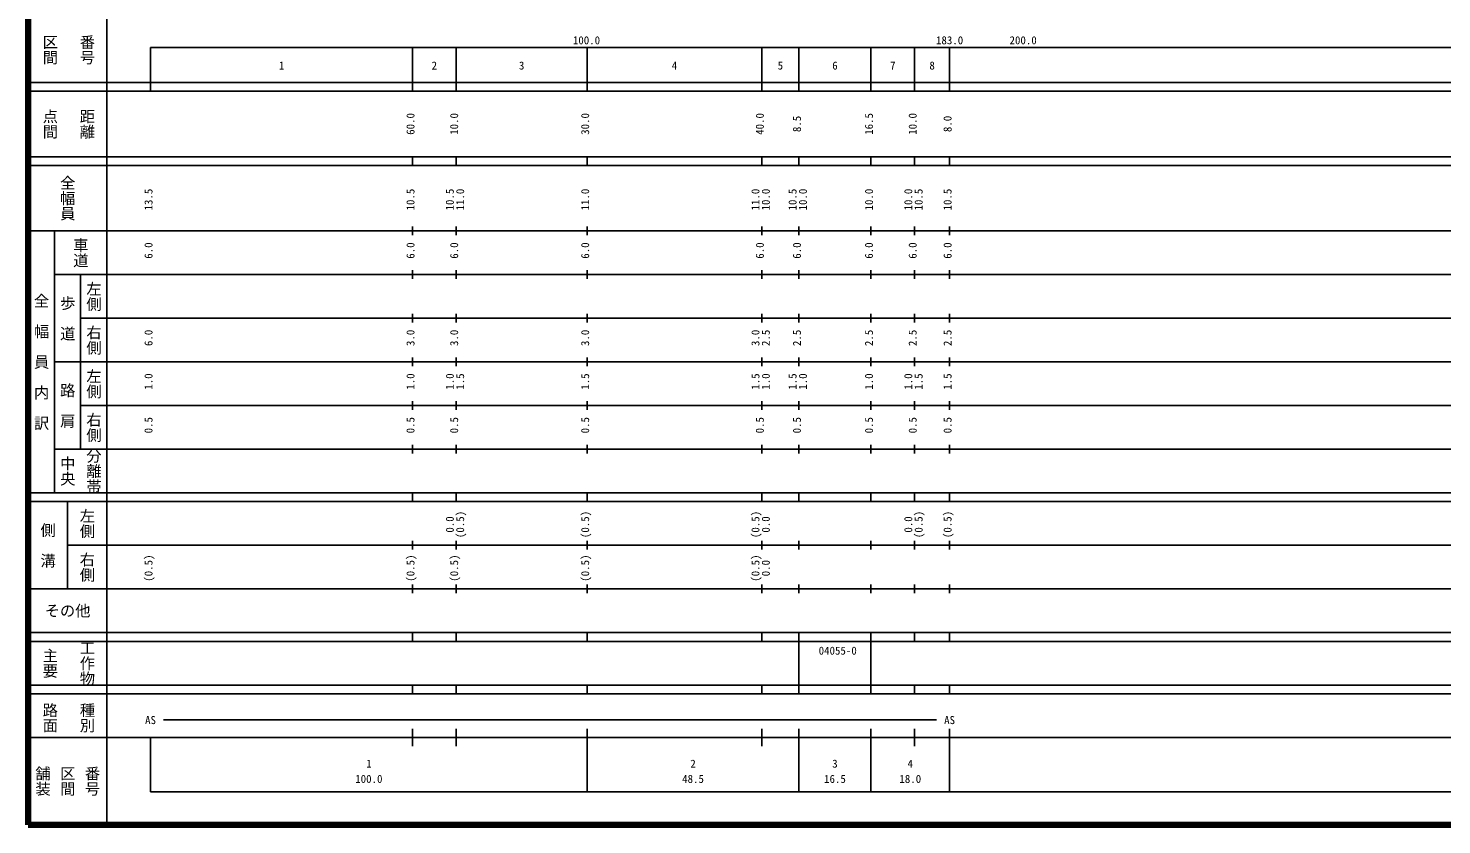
# Model space of a CAD drawing. Units: millimetres on the paper. Extents: x 40 to 680, y 20 to 380.
# Drawn here: x 40 to 363.7, y 20 to 202.4 of the extents above; entities that cross this region are included whole.
import ezdxf
from ezdxf.enums import TextEntityAlignment as Align

# ---------------------------------------------------------------- set-up
doc = ezdxf.new("R2010")
doc.units = ezdxf.units.MM
doc.layers.add('M-TTL', color=2, linetype='Continuous', lineweight=140)
doc.layers.add('M-TTL-BAND', color=7, linetype='Continuous', lineweight=25)
doc.styles.add('@ＭＳ ゴシック', font='')
doc.styles.add('ＭＳ ゴシック', font='')
doc.styles.get('@ＭＳ ゴシック').set_extended_font_data('@MS Gothic')
doc.styles.get('ＭＳ ゴシック').set_extended_font_data('MS Gothic')

msp = doc.modelspace()

# ---------------------------------------------------------------- linework, layer by layer
at = {"layer": 'M-TTL'}
for p, q in [((40, 380), (40, 20)), ((40, 20), (680, 20))]:
    msp.add_line(p, q, dxfattribs=at)
at = {"layer": 'M-TTL-BAND'}
for p, q in [((58, 370), (58, 20)), ((68, 198), (579, 198)), ((68, 198), (68, 188)), ((128, 188), (128, 198)), ((138, 188), (138, 198)), ((168, 188), (168, 198)), ((208, 188), (208, 198)), ((216.5, 188), (216.5, 198)), ((233, 188), (233, 198)), ((243, 188), (243, 198)), ((251, 188), (251, 198)), ((40, 190), (579, 190)), ((40, 188), (579, 188)), ((40, 173), (579, 173)), ((128, 171), (128, 173)), ((138, 171), (138, 173)), ((168, 171), (168, 173)), ((208, 171), (208, 173)), ((216.5, 171), (216.5, 173)), ((233, 171), (233, 173)), ((243, 171), (243, 173)), ((251, 171), (251, 173)), ((40, 171), (579, 171)), ((40, 156), (579, 156)), ((46, 96), (46, 156)), ((128, 155), (128, 157)), ((138, 155), (138, 157)), ((168, 155), (168, 157)), ((208, 155), (208, 157)), ((216.5, 155), (216.5, 157)), ((233, 155), (233, 157)), ((243, 155), (243, 157)), ((251, 155), (251, 157)), ((46, 146), (579, 146)), ((52, 146), (52, 106)), ((128, 145), (128, 147)), ((138, 145), (138, 147)), ((168, 145), (168, 147)), ((208, 145), (208, 147)), ((216.5, 145), (216.5, 147)), ((233, 145), (233, 147)), ((243, 145), (243, 147)), ((251, 145), (251, 147)), ((52, 136), (579, 136)), ((128, 135), (128, 137)), ((138, 135), (138, 137)), ((168, 135), (168, 137)), ((208, 135), (208, 137)), ((216.5, 135), (216.5, 137)), ((233, 135), (233, 137)), ((243, 135), (243, 137)), ((251, 135), (251, 137)), ((128, 125), (128, 127)), ((138, 125), (138, 127)), ((168, 125), (168, 127)), ((208, 125), (208, 127)), ((216.5, 125), (216.5, 127)), ((233, 125), (233, 127)), ((243, 125), (243, 127)), ((251, 125), (251, 127)), ((46, 126), (579, 126)), ((128, 115), (128, 117)), ((138, 115), (138, 117)), ((168, 115), (168, 117)), ((208, 115), (208, 117)), ((216.5, 115), (216.5, 117)), ((233, 115), (233, 117)), ((243, 115), (243, 117)), ((251, 115), (251, 117)), ((52, 116), (579, 116)), ((128, 105), (128, 107)), ((138, 105), (138, 107)), ((168, 105), (168, 107)), ((208, 105), (208, 107)), ((216.5, 105), (216.5, 107)), ((233, 105), (233, 107)), ((243, 105), (243, 107)), ((251, 105), (251, 107)), ((46, 106), (579, 106)), ((40, 96), (579, 96)), ((40, 94), (579, 94)), ((49, 94), (49, 74)), ((128, 94), (128, 96)), ((138, 94), (138, 96)), ((168, 94), (168, 96)), ((208, 94), (208, 96)), ((216.5, 94), (216.5, 96)), ((233, 94), (233, 96)), ((243, 94), (243, 96)), ((251, 94), (251, 96)), ((128, 83), (128, 85)), ((138, 83), (138, 85)), ((168, 83), (168, 85)), ((208, 83), (208, 85)), ((216.5, 83), (216.5, 85)), ((233, 83), (233, 85)), ((243, 83), (243, 85)), ((251, 83), (251, 85)), ((49, 84), (579, 84)), ((128, 73), (128, 75)), ((138, 73), (138, 75)), ((168, 73), (168, 75)), ((208, 73), (208, 75)), ((216.5, 73), (216.5, 75)), ((233, 73), (233, 75)), ((243, 73), (243, 75)), ((251, 73), (251, 75)), ((40, 74), (579, 74)), ((40, 64), (579, 64)), ((40, 62), (579, 62)), ((128, 62), (128, 64)), ((138, 62), (138, 64)), ((168, 62), (168, 64)), ((208, 62), (208, 64)), ((216.5, 62), (216.5, 64)), ((216.5, 52), (216.5, 62)), ((233, 62), (233, 64)), ((233, 52), (233, 62)), ((243, 62), (243, 64)), ((251, 62), (251, 64)), ((40, 52), (579, 52)), ((128, 50), (128, 52)), ((138, 50), (138, 52)), ((168, 50), (168, 52)), ((208, 50), (208, 52)), ((216.5, 50), (216.5, 52)), ((233, 50), (233, 52)), ((243, 50), (243, 52)), ((251, 50), (251, 52)), ((40, 50), (579, 50)), ((71, 44), (248, 44)), ((40, 40), (579, 40)), ((68, 40), (68, 27.5)), ((128, 38), (128, 42)), ((138, 38), (138, 42)), ((168, 27.5), (168, 42)), ((208, 38), (208, 42)), ((216.5, 27.5), (216.5, 42)), ((233, 27.5), (233, 42)), ((243, 38), (243, 42)), ((251, 27.5), (251, 42)), ((68, 27.5), (579, 27.5))]:
    msp.add_line(p, q, dxfattribs=at)

# ---------------------------------------------------------------- texts
at = {"layer": 'M-TTL-BAND', "style": '@ＭＳ ゴシック'}
for s, p in [('番号', (53.5, 197.5)), ('区間', (45, 197.5)), ('点間', (45, 180.5)), ('距離', (53.5, 180.5)), ('全幅員', (49, 163.5)), ('車道', (52, 151)), ('左側', (55, 141)), ('全\u3000幅\u3000員\u3000内\u3000訳', (43, 126)), ('歩\u3000道', (49, 136)), ('右側', (55, 131)), ('左側', (55, 121)), ('路\u3000肩', (49, 116)), ('右側', (55, 111)), ('中央', (49, 101)), ('分離帯', (55, 101)), ('左側', (53.5, 89)), ('側\u3000溝', (44.5, 84)), ('右側', (53.5, 79)), ('工作物', (53.5, 57)), ('主要', (45, 57)), ('路面', (45, 44.5)), ('種別', (53.5, 44.5)), ('舗装', (43.333, 30)), ('区間', (49, 30)), ('番号', (54.667, 30))]:
    msp.add_text(s, height=2.566, rotation=270, dxfattribs=at).set_placement(p, align=Align.MIDDLE_CENTER)
at = {"layer": 'M-TTL-BAND', "style": 'ＭＳ ゴシック'}
for s, p in [('100.0', (167.844, 198.195)), ('183.0', (251, 198.195)), ('200.0', (267.844, 198.195)), ('1', (98, 192.405)), ('2', (133, 192.405)), ('3', (153, 192.405)), ('4', (188, 192.405)), ('5', (212.25, 192.405)), ('6', (224.75, 192.405)), ('7', (238, 192.405)), ('8', (247, 192.405)), ('AS', (68, 42.5)), ('AS', (251, 42.5)), ('1', (118, 32.523)), ('2', (192.25, 32.523)), ('3', (224.75, 32.523)), ('4', (242, 32.523)), ('100.0', (118, 29.033)), ('48.5', (192.25, 29.033)), ('16.5', (224.75, 29.033)), ('18.0', (242, 29.033))]:
    msp.add_text(s, height=1.833, dxfattribs=at).set_placement(p, align=Align.BOTTOM_CENTER)
for s, p in [('60.0', (129, 180.5)), ('10.0', (139, 180.5)), ('30.0', (169, 180.5)), ('40.0', (209, 180.5)), ('8.5', (217.5, 180.5)), ('16.5', (234, 180.5)), ('10.0', (244, 180.5)), ('8.0', (252, 180.5)), ('13.5', (69, 163.174)), ('10.5', (129, 163.174)), ('10.5', (138, 163.174)), ('11.0', (140.37, 163.174)), ('11.0', (169, 163.174)), ('11.0', (208, 163.174)), ('10.0', (210.37, 163.174)), ('10.5', (216.5, 163.174)), ('10.0', (218.87, 163.174)), ('10.0', (234, 163.174)), ('10.0', (243, 163.174)), ('10.5', (245.37, 163.174)), ('10.5', (252, 163.174)), ('6.0', (69, 151.5)), ('6.0', (129, 151.5)), ('6.0', (139, 151.5)), ('6.0', (169, 151.5)), ('6.0', (209, 151.5)), ('6.0', (217.5, 151.5)), ('6.0', (234, 151.5)), ('6.0', (244, 151.5)), ('6.0', (252, 151.5)), ('6.0', (69, 131.5)), ('3.0', (129, 131.5)), ('3.0', (139, 131.5)), ('3.0', (169, 131.5)), ('3.0', (208, 131.5)), ('2.5', (210.37, 131.5)), ('2.5', (217.5, 131.5)), ('2.5', (234, 131.5)), ('2.5', (244, 131.5)), ('2.5', (252, 131.5)), ('1.0', (69, 121.5)), ('1.0', (129, 121.5)), ('1.0', (138, 121.5)), ('1.5', (140.37, 121.5)), ('1.5', (169, 121.5)), ('1.5', (208, 121.5)), ('1.0', (210.37, 121.5)), ('1.5', (216.5, 121.5)), ('1.0', (218.87, 121.5)), ('1.0', (234, 121.5)), ('1.0', (243, 121.5)), ('1.5', (245.37, 121.5)), ('1.5', (252, 121.5)), ('0.5', (69, 111.5)), ('0.5', (129, 111.5)), ('0.5', (139, 111.5)), ('0.5', (169, 111.5)), ('0.5', (209, 111.5)), ('0.5', (217.5, 111.5)), ('0.5', (234, 111.5)), ('0.5', (244, 111.5)), ('0.5', (252, 111.5)), ('(0.5)', (140.37, 88.764)), ('(0.5)', (169, 88.764)), ('(0.5)', (208, 88.764)), ('(0.5)', (245.37, 88.764)), ('(0.5)', (252, 88.764)), ('0.0', (138, 88.764)), ('0.0', (210.37, 88.764)), ('0.0', (243, 88.764)), ('(0.5)', (69, 78.764)), ('(0.5)', (129, 78.764)), ('(0.5)', (139, 78.764)), ('(0.5)', (169, 78.764)), ('(0.5)', (208, 78.764)), ('0.0', (210.37, 78.764))]:
    msp.add_text(s, height=1.833, rotation=90, dxfattribs=at).set_placement(p, align=Align.BOTTOM_CENTER)
msp.add_text('その他', height=2.566, dxfattribs=at).set_placement((49, 69), align=Align.MIDDLE_CENTER)
msp.add_text('04055-0', height=1.833, dxfattribs=at).set_placement((221.015, 58.405), align=Align.BOTTOM_LEFT)

doc.saveas('drawing.dxf')
